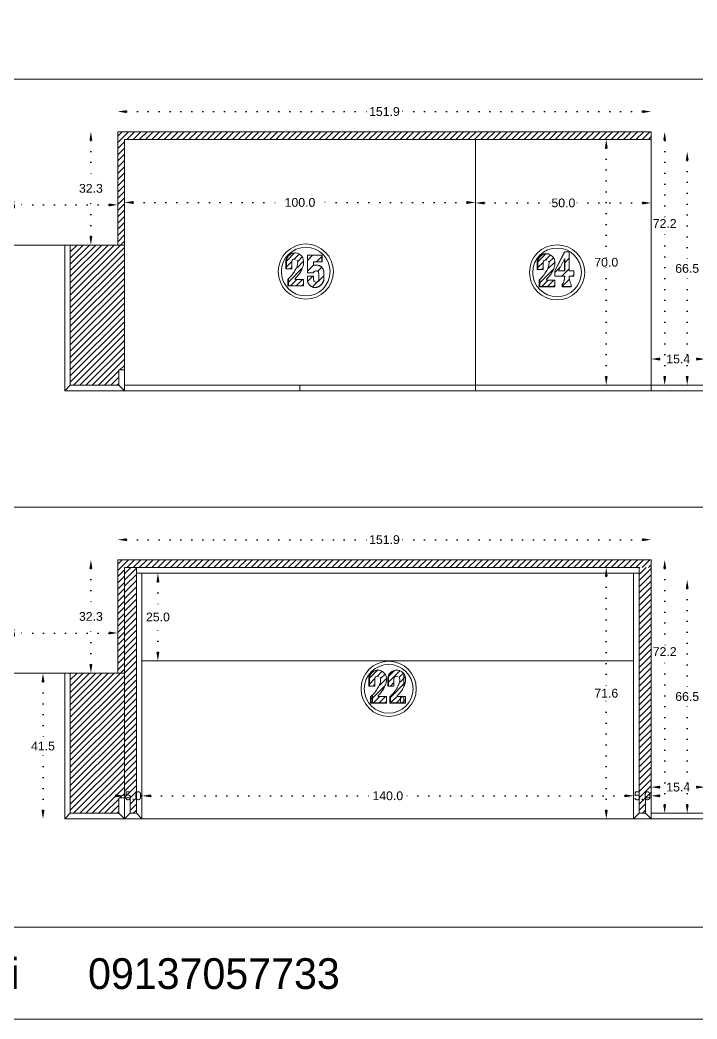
# Model space of a CAD drawing. Header units: inches. Extents: x 104 to 9740, y 936 to 6735.
# Drawn here: x 5620.3 to 5813.1, y 1993.8 to 2278.3 of the extents above; entities that cross this region are included whole.
import ezdxf

# ---------------------------------------------------------------- set-up
doc = ezdxf.new("R2010")
doc.units = ezdxf.units.IN
doc.header["$MEASUREMENT"] = 0
doc.linetypes.add('ACAD_ISO07W100', pattern=[3, 0, -3])
doc.styles.get("Standard").update_dxf_attribs({"font": 'arial.ttf'})
doc.dimstyles.new('Copy of Standard', dxfattribs={"dimtxt": 2.5, "dimasz": 2.5, "dimexe": 0.18, "dimexo": 0.0625, "dimgap": 0.09, "dimtad": 0, "dimtih": 1, "dimtoh": 1, "dimdec": 1, "dimzin": 0, "dimdsep": 46, "dimtxsty": 'Standard', "dimcen": 0.09, "dimse1": 1, "dimse2": 1, "dimadec": 0, "dimazin": 0, "dimtfac": 1, "dimtdec": 1, "dimtix": 1, "dimtofl": 0, "dimtmove": 0, "dimatfit": 3, "dimfxl": 1, "dimtolj": 1, "dimtzin": 0, "dimarcsym": 0})
pattern_1 = [(225, (7712.1497, 4005.1909), (0.8838835, -0.8838835), [])]
pattern_2 = [(225, (7712.1497, 4127.1094), (0.8838835, -0.8838835), [])]
pattern_3 = [(45, (5084.4541, 2661.3431), (-0.8148213, 0.8148213), [])]
pattern_4 = [(45, (886.7165, 0), (-0.88388348, 0.88388348), [])]

# ---------------------------------------------------------------- blocks, each defined once
blk = doc.blocks.new('*D515')
at = {"color": 0, "linetype": 'ACAD_ISO07W100', "lineweight": -2, "transparency": 16777216}
for p, q in [((5810.34, 2116.37), (5810.34, 2086.98)), ((5810.34, 2054.87), (5810.34, 2084.25))]:
    blk.add_line(p, q, dxfattribs=at)
at = {"color": 0, "transparency": 16777216}
for points in [[(5809.93, 2116.37), (5810.76, 2116.37), (5810.34, 2118.87)], [(5809.93, 2054.87), (5810.76, 2054.87), (5810.34, 2052.37)]]:
    blk.add_solid(points, dxfattribs=at)
at = {"layer": 'Defpoints', "color": 0, "transparency": 16777216}
for p in [(5815.48, 2118.87), (5810.34, 2052.37), (5815.48, 2052.37)]:
    blk.add_point(p, dxfattribs=at)
at = {"color": 0, "lineweight": 20, "transparency": 16777216, "insert": (5810.34, 2085.62), "char_height": 2.5, "attachment_point": 5}
blk.add_mtext('\\A1;66.5', dxfattribs=at)
blk = doc.blocks.new('*D516')
at = {"color": 0, "linetype": 'ACAD_ISO07W100', "lineweight": -2, "transparency": 16777216}
for p, q in [((5802.58, 2059.82), (5804.57, 2059.82)), ((5812.98, 2059.82), (5811, 2059.82))]:
    blk.add_line(p, q, dxfattribs=at)
at = {"color": 0, "transparency": 16777216}
for points in [[(5802.58, 2060.24), (5802.58, 2059.41), (5800.08, 2059.82)], [(5812.98, 2060.24), (5812.98, 2059.41), (5815.48, 2059.82)]]:
    blk.add_solid(points, dxfattribs=at)
at = {"layer": 'Defpoints', "color": 0, "transparency": 16777216}
for p in [(5800.08, 2059.82), (5800.08, 2052.37), (5815.48, 2052.37)]:
    blk.add_point(p, dxfattribs=at)
at = {"color": 0, "lineweight": 20, "transparency": 16777216, "insert": (5807.78, 2059.82), "char_height": 2.5, "attachment_point": 5}
blk.add_mtext('\\A1;15.4', dxfattribs=at)
blk = doc.blocks.new('*D517')
at = {"color": 0, "linetype": 'ACAD_ISO07W100', "lineweight": -2, "transparency": 16777216}
for p, q in [((5803.93, 2122.07), (5803.93, 2099.78)), ((5803.93, 2054.87), (5803.93, 2097.09))]:
    blk.add_line(p, q, dxfattribs=at)
at = {"color": 0, "transparency": 16777216}
for points in [[(5803.51, 2122.07), (5804.34, 2122.07), (5803.93, 2124.57)], [(5803.51, 2054.87), (5804.34, 2054.87), (5803.93, 2052.37)]]:
    blk.add_solid(points, dxfattribs=at)
at = {"layer": 'Defpoints', "color": 0, "transparency": 16777216}
for p in [(5800.08, 2124.57), (5803.93, 2124.57), (5800.08, 2052.37)]:
    blk.add_point(p, dxfattribs=at)
at = {"color": 0, "lineweight": 20, "transparency": 16777216, "insert": (5803.93, 2098.43), "char_height": 2.5, "attachment_point": 5}
blk.add_mtext('\\A1;72.2', dxfattribs=at)
blk = doc.blocks.new('*D522')
at = {"color": 0, "linetype": 'ACAD_ISO07W100', "lineweight": -2, "transparency": 16777216}
for p, q in [((5650.68, 2130.29), (5719.94, 2130.29)), ((5797.58, 2130.29), (5728.32, 2130.29))]:
    blk.add_line(p, q, dxfattribs=at)
at = {"color": 0, "transparency": 16777216}
for points in [[(5650.68, 2130.71), (5650.68, 2129.88), (5648.18, 2130.29)], [(5797.58, 2130.71), (5797.58, 2129.88), (5800.08, 2130.29)]]:
    blk.add_solid(points, dxfattribs=at)
at = {"layer": 'Defpoints', "color": 0, "transparency": 16777216}
for p in [(5648.18, 2130.29), (5648.18, 2124.57), (5800.08, 2124.57)]:
    blk.add_point(p, dxfattribs=at)
at = {"color": 0, "lineweight": 20, "transparency": 16777216, "insert": (5724.13, 2130.29), "char_height": 2.5, "attachment_point": 5}
blk.add_mtext('\\A1;151.9', dxfattribs=at)
blk = doc.blocks.new('*D494')
at = {"color": 0, "linetype": 'ACAD_ISO07W100', "lineweight": -2, "transparency": 16777216}
for p, q in [((5586.08, 2103.72), (5612.39, 2103.72)), ((5645.68, 2103.72), (5619.07, 2103.72))]:
    blk.add_line(p, q, dxfattribs=at)
at = {"color": 0, "transparency": 16777216}
for points in [[(5586.08, 2104.14), (5586.08, 2103.31), (5583.58, 2103.72)], [(5645.68, 2104.14), (5645.68, 2103.31), (5648.18, 2103.72)]]:
    blk.add_solid(points, dxfattribs=at)
at = {"layer": 'Defpoints', "color": 0, "transparency": 16777216}
for p in [(5583.58, 2108.47), (5583.58, 2103.72), (5648.18, 2092.27)]:
    blk.add_point(p, dxfattribs=at)
at = {"color": 0, "lineweight": 20, "transparency": 16777216, "insert": (5615.73, 2103.72), "char_height": 2.5, "attachment_point": 5}
blk.add_mtext('\\A1;64.6', dxfattribs=at)
blk = doc.blocks.new('*D523')
at = {"color": 0, "linetype": 'ACAD_ISO07W100', "lineweight": -2, "transparency": 16777216}
for p, q in [((5640.54, 2122.07), (5640.54, 2109.79)), ((5640.54, 2094.77), (5640.54, 2107.05))]:
    blk.add_line(p, q, dxfattribs=at)
at = {"color": 0, "transparency": 16777216}
for points in [[(5640.12, 2122.07), (5640.95, 2122.07), (5640.54, 2124.57)], [(5640.12, 2094.77), (5640.95, 2094.77), (5640.54, 2092.27)]]:
    blk.add_solid(points, dxfattribs=at)
at = {"layer": 'Defpoints', "color": 0, "transparency": 16777216}
for p in [(5648.18, 2124.57), (5640.54, 2092.27), (5648.18, 2092.27)]:
    blk.add_point(p, dxfattribs=at)
at = {"color": 0, "lineweight": 20, "transparency": 16777216, "insert": (5640.54, 2108.42), "char_height": 2.5, "attachment_point": 5}
blk.add_mtext('\\A1;32.3', dxfattribs=at)
blk = doc.blocks.new('*D495')
at = {"color": 0, "linetype": 'ACAD_ISO07W100', "lineweight": -2, "transparency": 16777216}
for p, q in [((5787.29, 2119.87), (5787.29, 2087.93)), ((5787.29, 2053.27), (5787.29, 2085.2))]:
    blk.add_line(p, q, dxfattribs=at)
at = {"color": 0, "transparency": 16777216}
for points in [[(5786.88, 2119.87), (5787.71, 2119.87), (5787.29, 2122.37)], [(5786.88, 2053.27), (5787.71, 2053.27), (5787.29, 2050.77)]]:
    blk.add_solid(points, dxfattribs=at)
at = {"layer": 'Defpoints', "color": 0, "transparency": 16777216}
for p in [(5800.08, 2122.37), (5787.29, 2050.77), (5800.08, 2050.77)]:
    blk.add_point(p, dxfattribs=at)
at = {"color": 0, "lineweight": 20, "transparency": 16777216, "insert": (5787.29, 2086.57), "char_height": 2.5, "attachment_point": 5}
blk.add_mtext('\\A1;71.6', dxfattribs=at)
blk = doc.blocks.new('*D535')
at = {"color": 0, "linetype": 'ACAD_ISO07W100', "lineweight": -2, "transparency": 16777216}
for p, q in [((5657.58, 2057.35), (5720.89, 2057.35)), ((5792.58, 2057.35), (5729.27, 2057.35))]:
    blk.add_line(p, q, dxfattribs=at)
at = {"color": 0, "transparency": 16777216}
for points in [[(5657.58, 2057.77), (5657.58, 2056.94), (5655.08, 2057.35)], [(5792.58, 2057.77), (5792.58, 2056.94), (5795.08, 2057.35)]]:
    blk.add_solid(points, dxfattribs=at)
at = {"layer": 'Defpoints', "color": 0, "transparency": 16777216}
for p in [(5795.08, 2057.35), (5655.08, 2050.77), (5795.08, 2050.77)]:
    blk.add_point(p, dxfattribs=at)
at = {"color": 0, "lineweight": 20, "transparency": 16777216, "insert": (5725.08, 2057.35), "char_height": 2.5, "attachment_point": 5}
blk.add_mtext('\\A1;140.0', dxfattribs=at)
blk = doc.blocks.new('*D536')
at = {"color": 0, "linetype": 'ACAD_ISO07W100', "lineweight": -2, "transparency": 16777216}
for p, q in [((5647.58, 2057.35), (5645.08, 2057.35)), ((5657.58, 2057.35), (5660.08, 2057.35))]:
    blk.add_line(p, q, dxfattribs=at)
at = {"color": 0, "transparency": 16777216}
for points in [[(5647.58, 2057.77), (5647.58, 2056.94), (5650.08, 2057.35)], [(5657.58, 2057.77), (5657.58, 2056.94), (5655.08, 2057.35)]]:
    blk.add_solid(points, dxfattribs=at)
at = {"layer": 'Defpoints', "color": 0, "transparency": 16777216}
for p in [(5650.08, 2057.35), (5650.08, 2050.77), (5655.08, 2050.77)]:
    blk.add_point(p, dxfattribs=at)
at = {"color": 0, "lineweight": 20, "transparency": 16777216, "insert": (5652.58, 2057.35), "char_height": 2.5, "attachment_point": 5}
blk.add_mtext('\\A1;5.0', dxfattribs=at)
blk = doc.blocks.new('*D537')
at = {"color": 0, "linetype": 'ACAD_ISO07W100', "lineweight": -2, "transparency": 16777216}
for p, q in [((5792.58, 2057.35), (5790.08, 2057.35)), ((5802.58, 2057.35), (5805.08, 2057.35))]:
    blk.add_line(p, q, dxfattribs=at)
at = {"color": 0, "transparency": 16777216}
for points in [[(5792.58, 2057.77), (5792.58, 2056.94), (5795.08, 2057.35)], [(5802.58, 2057.77), (5802.58, 2056.94), (5800.08, 2057.35)]]:
    blk.add_solid(points, dxfattribs=at)
at = {"layer": 'Defpoints', "color": 0, "transparency": 16777216}
for p in [(5800.08, 2057.35), (5795.08, 2050.77), (5800.08, 2050.77)]:
    blk.add_point(p, dxfattribs=at)
at = {"color": 0, "lineweight": 20, "transparency": 16777216, "insert": (5797.58, 2057.35), "char_height": 2.5, "attachment_point": 5}
blk.add_mtext('\\A1;5.0', dxfattribs=at)
blk = doc.blocks.new('*D545')
at = {"color": 0, "linetype": 'ACAD_ISO07W100', "lineweight": -2, "transparency": 16777216}
for p, q in [((5810.34, 2238.29), (5810.34, 2208.9)), ((5810.34, 2176.79), (5810.34, 2206.17))]:
    blk.add_line(p, q, dxfattribs=at)
at = {"color": 0, "transparency": 16777216}
for points in [[(5809.93, 2238.29), (5810.76, 2238.29), (5810.34, 2240.79)], [(5809.93, 2176.79), (5810.76, 2176.79), (5810.34, 2174.29)]]:
    blk.add_solid(points, dxfattribs=at)
at = {"layer": 'Defpoints', "color": 0, "transparency": 16777216}
for p in [(5815.48, 2240.79), (5810.34, 2174.29), (5815.48, 2174.29)]:
    blk.add_point(p, dxfattribs=at)
at = {"color": 0, "lineweight": 20, "transparency": 16777216, "insert": (5810.34, 2207.54), "char_height": 2.5, "attachment_point": 5}
blk.add_mtext('\\A1;66.5', dxfattribs=at)
blk = doc.blocks.new('*D546')
at = {"color": 0, "linetype": 'ACAD_ISO07W100', "lineweight": -2, "transparency": 16777216}
for p, q in [((5802.58, 2181.74), (5804.57, 2181.74)), ((5812.98, 2181.74), (5811, 2181.74))]:
    blk.add_line(p, q, dxfattribs=at)
at = {"color": 0, "transparency": 16777216}
for points in [[(5802.58, 2182.16), (5802.58, 2181.32), (5800.08, 2181.74)], [(5812.98, 2182.16), (5812.98, 2181.32), (5815.48, 2181.74)]]:
    blk.add_solid(points, dxfattribs=at)
at = {"layer": 'Defpoints', "color": 0, "transparency": 16777216}
for p in [(5800.08, 2181.74), (5800.08, 2174.29), (5815.48, 2174.29)]:
    blk.add_point(p, dxfattribs=at)
at = {"color": 0, "lineweight": 20, "transparency": 16777216, "insert": (5807.78, 2181.74), "char_height": 2.5, "attachment_point": 5}
blk.add_mtext('\\A1;15.4', dxfattribs=at)
blk = doc.blocks.new('*D547')
at = {"color": 0, "linetype": 'ACAD_ISO07W100', "lineweight": -2, "transparency": 16777216}
for p, q in [((5803.93, 2243.99), (5803.93, 2221.7)), ((5803.93, 2176.79), (5803.93, 2219.01))]:
    blk.add_line(p, q, dxfattribs=at)
at = {"color": 0, "transparency": 16777216}
for points in [[(5803.51, 2243.99), (5804.34, 2243.99), (5803.93, 2246.49)], [(5803.51, 2176.79), (5804.34, 2176.79), (5803.93, 2174.29)]]:
    blk.add_solid(points, dxfattribs=at)
at = {"layer": 'Defpoints', "color": 0, "transparency": 16777216}
for p in [(5800.08, 2246.49), (5803.93, 2246.49), (5800.08, 2174.29)]:
    blk.add_point(p, dxfattribs=at)
at = {"color": 0, "lineweight": 20, "transparency": 16777216, "insert": (5803.93, 2220.35), "char_height": 2.5, "attachment_point": 5}
blk.add_mtext('\\A1;72.2', dxfattribs=at)
blk = doc.blocks.new('*D552')
at = {"color": 0, "linetype": 'ACAD_ISO07W100', "lineweight": -2, "transparency": 16777216}
for p, q in [((5650.68, 2252.21), (5719.94, 2252.21)), ((5797.58, 2252.21), (5728.32, 2252.21))]:
    blk.add_line(p, q, dxfattribs=at)
at = {"color": 0, "transparency": 16777216}
for points in [[(5650.68, 2252.63), (5650.68, 2251.8), (5648.18, 2252.21)], [(5797.58, 2252.63), (5797.58, 2251.8), (5800.08, 2252.21)]]:
    blk.add_solid(points, dxfattribs=at)
at = {"layer": 'Defpoints', "color": 0, "transparency": 16777216}
for p in [(5648.18, 2252.21), (5648.18, 2246.49), (5800.08, 2246.49)]:
    blk.add_point(p, dxfattribs=at)
at = {"color": 0, "lineweight": 20, "transparency": 16777216, "insert": (5724.13, 2252.21), "char_height": 2.5, "attachment_point": 5}
blk.add_mtext('\\A1;151.9', dxfattribs=at)
blk = doc.blocks.new('*D506')
at = {"color": 0, "linetype": 'ACAD_ISO07W100', "lineweight": -2, "transparency": 16777216}
for p, q in [((5586.08, 2225.64), (5612.39, 2225.64)), ((5645.68, 2225.64), (5619.07, 2225.64))]:
    blk.add_line(p, q, dxfattribs=at)
at = {"color": 0, "transparency": 16777216}
for points in [[(5586.08, 2226.06), (5586.08, 2225.22), (5583.58, 2225.64)], [(5645.68, 2226.06), (5645.68, 2225.22), (5648.18, 2225.64)]]:
    blk.add_solid(points, dxfattribs=at)
at = {"layer": 'Defpoints', "color": 0, "transparency": 16777216}
for p in [(5583.58, 2230.39), (5583.58, 2225.64), (5648.18, 2214.19)]:
    blk.add_point(p, dxfattribs=at)
at = {"color": 0, "lineweight": 20, "transparency": 16777216, "insert": (5615.73, 2225.64), "char_height": 2.5, "attachment_point": 5}
blk.add_mtext('\\A1;64.6', dxfattribs=at)
blk = doc.blocks.new('*D553')
at = {"color": 0, "linetype": 'ACAD_ISO07W100', "lineweight": -2, "transparency": 16777216}
for p, q in [((5640.54, 2243.99), (5640.54, 2231.7)), ((5640.54, 2216.69), (5640.54, 2228.97))]:
    blk.add_line(p, q, dxfattribs=at)
at = {"color": 0, "transparency": 16777216}
for points in [[(5640.12, 2243.99), (5640.95, 2243.99), (5640.54, 2246.49)], [(5640.12, 2216.69), (5640.95, 2216.69), (5640.54, 2214.19)]]:
    blk.add_solid(points, dxfattribs=at)
at = {"layer": 'Defpoints', "color": 0, "transparency": 16777216}
for p in [(5648.18, 2246.49), (5640.54, 2214.19), (5648.18, 2214.19)]:
    blk.add_point(p, dxfattribs=at)
at = {"color": 0, "lineweight": 20, "transparency": 16777216, "insert": (5640.54, 2230.34), "char_height": 2.5, "attachment_point": 5}
blk.add_mtext('\\A1;32.3', dxfattribs=at)
blk = doc.blocks.new('*D540')
at = {"color": 0, "linetype": 'ACAD_ISO07W100', "lineweight": -2, "transparency": 16777216}
for p, q in [((5787.29, 2241.79), (5787.29, 2210.65)), ((5787.29, 2176.79), (5787.29, 2207.92))]:
    blk.add_line(p, q, dxfattribs=at)
at = {"color": 0, "transparency": 16777216}
for points in [[(5786.88, 2241.79), (5787.71, 2241.79), (5787.29, 2244.29)], [(5786.88, 2176.79), (5787.71, 2176.79), (5787.29, 2174.29)]]:
    blk.add_solid(points, dxfattribs=at)
at = {"layer": 'Defpoints', "color": 0, "transparency": 16777216}
for p in [(5800.08, 2244.29), (5787.29, 2174.29), (5800.08, 2174.29)]:
    blk.add_point(p, dxfattribs=at)
at = {"color": 0, "lineweight": 20, "transparency": 16777216, "insert": (5787.29, 2209.29), "char_height": 2.5, "attachment_point": 5}
blk.add_mtext('\\A1;70.0', dxfattribs=at)
blk = doc.blocks.new('*D503')
at = {"color": 0, "linetype": 'ACAD_ISO07W100', "lineweight": -2, "transparency": 16777216}
for p, q in [((5652.58, 2226.33), (5695.89, 2226.33)), ((5747.58, 2226.33), (5704.27, 2226.33))]:
    blk.add_line(p, q, dxfattribs=at)
at = {"color": 0, "transparency": 16777216}
for points in [[(5652.58, 2226.74), (5652.58, 2225.91), (5650.08, 2226.33)], [(5747.58, 2226.74), (5747.58, 2225.91), (5750.08, 2226.33)]]:
    blk.add_solid(points, dxfattribs=at)
at = {"layer": 'Defpoints', "color": 0, "transparency": 16777216}
for p in [(5650.08, 2244.29), (5750.08, 2244.29), (5650.08, 2226.33)]:
    blk.add_point(p, dxfattribs=at)
at = {"color": 0, "lineweight": 20, "transparency": 16777216, "insert": (5700.08, 2226.33), "char_height": 2.5, "attachment_point": 5}
blk.add_mtext('\\A1;100.0', dxfattribs=at)
blk = doc.blocks.new('*D602')
at = {"color": 0, "linetype": 'ACAD_ISO07W100', "lineweight": -2, "transparency": 16777216}
for p, q in [((5752.58, 2226.19), (5771.75, 2226.19)), ((5797.58, 2226.19), (5778.41, 2226.19))]:
    blk.add_line(p, q, dxfattribs=at)
at = {"color": 0, "transparency": 16777216}
for points in [[(5752.58, 2226.6), (5752.58, 2225.77), (5750.08, 2226.19)], [(5797.58, 2226.6), (5797.58, 2225.77), (5800.08, 2226.19)]]:
    blk.add_solid(points, dxfattribs=at)
at = {"layer": 'Defpoints', "color": 0, "transparency": 16777216}
for p in [(5800.08, 2246.49), (5750.08, 2244.29), (5800.08, 2226.19)]:
    blk.add_point(p, dxfattribs=at)
at = {"color": 0, "lineweight": 20, "transparency": 16777216, "insert": (5775.08, 2226.19), "char_height": 2.5, "attachment_point": 5}
blk.add_mtext('\\A1;50.0', dxfattribs=at)
blk = doc.blocks.new('*D603')
at = {"color": 0, "linetype": 'ACAD_ISO07W100', "lineweight": -2, "transparency": 16777216}
for p, q in [((5626.9, 2089.77), (5626.9, 2072.88)), ((5626.9, 2053.27), (5626.9, 2070.15))]:
    blk.add_line(p, q, dxfattribs=at)
at = {"color": 0, "transparency": 16777216}
for points in [[(5626.48, 2089.77), (5627.32, 2089.77), (5626.9, 2092.27)], [(5626.48, 2053.27), (5627.32, 2053.27), (5626.9, 2050.77)]]:
    blk.add_solid(points, dxfattribs=at)
at = {"layer": 'Defpoints', "color": 0, "transparency": 16777216}
for p in [(5626.9, 2092.27), (5633.08, 2092.27), (5633.08, 2050.77)]:
    blk.add_point(p, dxfattribs=at)
at = {"color": 0, "lineweight": 20, "transparency": 16777216, "insert": (5626.9, 2071.52), "char_height": 2.5, "attachment_point": 5}
blk.add_mtext('\\A1;41.5', dxfattribs=at)
blk = doc.blocks.new('*D606')
at = {"color": 0, "linetype": 'ACAD_ISO07W100', "lineweight": -2, "transparency": 16777216}
for p, q in [((5659.62, 2118.27), (5659.62, 2109.63)), ((5659.62, 2098.27), (5659.62, 2106.9))]:
    blk.add_line(p, q, dxfattribs=at)
at = {"color": 0, "transparency": 16777216}
for points in [[(5659.2, 2118.27), (5660.04, 2118.27), (5659.62, 2120.77)], [(5659.2, 2098.27), (5660.04, 2098.27), (5659.62, 2095.77)]]:
    blk.add_solid(points, dxfattribs=at)
at = {"layer": 'Defpoints', "color": 0, "transparency": 16777216}
for p in [(5655.08, 2120.77), (5659.62, 2120.77), (5655.08, 2095.77)]:
    blk.add_point(p, dxfattribs=at)
at = {"color": 0, "lineweight": 20, "transparency": 16777216, "insert": (5659.62, 2108.27), "char_height": 2.5, "attachment_point": 5}
blk.add_mtext('\\A1;25.0', dxfattribs=at)

msp = doc.modelspace()

# ---------------------------------------------------------------- hatches: boundary and pattern name
at = {"lineweight": 20}
h = msp.add_hatch(dxfattribs=at)
h.set_pattern_fill('ANSI31', color=256, scale=10, angle=180)
h.set_pattern_definition(pattern_2)
h.paths.add_polyline_path([(5800.08, 2244.29), (5800.08, 2246.49), (5648.18, 2246.49), (5648.18, 2214.19), (5650.08, 2214.19), (5650.08, 2244.29)])
h = msp.add_hatch(dxfattribs=at)
h.set_pattern_fill('ANSI31', color=256, scale=10, angle=180)
h.set_pattern_definition(pattern_2)
h.paths.add_polyline_path([(5650.08, 2214.19), (5634.68, 2214.19), (5634.68, 2174.29), (5648.48, 2174.29), (5648.48, 2178.69), (5650.08, 2178.69)])
h = msp.add_hatch(dxfattribs=at)
h.set_pattern_fill('ANSI31', color=256, scale=9.218651)
h.set_pattern_definition([(45, (5060.8416, 2780.1672), (-0.8148213, 0.8148213), [])])
h.paths.add_polyline_path([(5701.07, 2204.42), (5698.71, 2204.42), (5698.71, 2204.7), (5698.95, 2204.93), (5699.18, 2205.17), (5699.4, 2205.42), (5699.61, 2205.68), (5699.81, 2205.94), (5700, 2206.22), (5700.18, 2206.5), (5700.34, 2206.79), (5700.5, 2207.08), (5700.64, 2207.38), (5700.77, 2207.69), (5700.81, 2207.81), (5700.88, 2208), (5700.94, 2208.2), (5701, 2208.39), (5701.04, 2208.6), (5701.07, 2208.8), (5701.09, 2209), (5701.1, 2209.21), (5701.1, 2209.41), (5701.09, 2209.62), (5701.07, 2209.82), (5700.87, 2210.52), (5700.48, 2211.13), (5699.94, 2211.61), (5699.35, 2211.88), (5698.73, 2211.97), (5698.02, 2211.86), (5697.37, 2211.57), (5696.83, 2211.09), (5696.45, 2210.49), (5696.25, 2209.8), (5696.26, 2209.08), (5696.26, 2207.44), (5697.73, 2207.44), (5697.73, 2209.6), (5697.87, 2209.86), (5698.06, 2210.05), (5698.3, 2210.17), (5698.56, 2210.21), (5698.73, 2210.18), (5698.83, 2210.17), (5698.83, 2210.17), (5698.99, 2210.14), (5699.23, 2210.02), (5699.41, 2209.84), (5699.54, 2209.61), (5699.59, 2209.35), (5699.59, 2209.18), (5699.58, 2209.01), (5699.56, 2208.85), (5699.54, 2208.68), (5699.51, 2208.52), (5699.47, 2208.35), (5699.42, 2208.19), (5699.36, 2208.04), (5699.3, 2207.88), (5699.23, 2207.73), (5699.15, 2207.55), (5698.99, 2207.24), (5698.82, 2206.92), (5698.63, 2206.62), (5698.44, 2206.32), (5698.23, 2206.02), (5698.01, 2205.74), (5697.79, 2205.46), (5697.55, 2205.2), (5697.3, 2204.94), (5697.04, 2204.69), (5696.78, 2204.45), (5696.78, 2202.63), (5701.07, 2202.63)])
h = msp.add_hatch(dxfattribs=at)
h.set_pattern_fill('ANSI31', color=256, scale=17)
h.set_pattern_definition([(45, (4696.1455, 3094.0322), (-1.502602, 1.502602), [])])
h.paths.add_polyline_path([(5706.39, 2207.72), (5706.21, 2207.91), (5706.02, 2208.07), (5705.81, 2208.21), (5705.58, 2208.33), (5705.38, 2208.39), (5705.15, 2208.44), (5704.88, 2208.46), (5703.88, 2208.46), (5703.88, 2209.43), (5706.3, 2209.43), (5706.3, 2211.29), (5702.17, 2211.29), (5702.17, 2206.31), (5703.88, 2206.31), (5703.95, 2206.46), (5704.04, 2206.59), (5704.16, 2206.7), (5704.31, 2206.78), (5704.46, 2206.83), (5704.64, 2206.85), (5704.82, 2206.83), (5704.98, 2206.78), (5705.12, 2206.7), (5705.24, 2206.58), (5705.34, 2206.45), (5705.4, 2206.3), (5705.4, 2204.4), (5705.38, 2204.2), (5705.3, 2204.02), (5705.18, 2203.87), (5705.03, 2203.75), (5704.85, 2203.68), (5704.66, 2203.65), (5704.46, 2203.68), (5704.28, 2203.75), (5704.11, 2203.88), (5703.98, 2204.05), (5703.91, 2204.23), (5703.88, 2204.42), (5703.88, 2205.35), (5702.17, 2205.35), (5702.17, 2204.4), (5702.19, 2204.09), (5702.26, 2203.79), (5702.35, 2203.53), (5702.48, 2203.26), (5702.66, 2203), (5702.86, 2202.78), (5703.09, 2202.58), (5703.35, 2202.42), (5703.63, 2202.29), (5703.92, 2202.2), (5704.22, 2202.14), (5704.53, 2202.13), (5704.81, 2202.19), (5705.09, 2202.28), (5705.36, 2202.39), (5705.61, 2202.53), (5705.85, 2202.7), (5706.06, 2202.89), (5706.26, 2203.11), (5706.43, 2203.34), (5706.58, 2203.6), (5706.69, 2203.86), (5706.78, 2204.14), (5706.84, 2204.42), (5706.84, 2206.31), (5706.84, 2206.56), (5706.81, 2206.81), (5706.75, 2207.06), (5706.65, 2207.29), (5706.53, 2207.52)])
h = msp.add_hatch(dxfattribs=at)
h.set_pattern_fill('ANSI31', color=256, scale=9.218651)
h.set_pattern_definition([(45, (5132.4017, 2779.9294), (-0.8148213, 0.8148213), [])])
h.paths.add_polyline_path([(5772.63, 2204.19), (5770.27, 2204.19), (5770.27, 2204.46), (5770.51, 2204.69), (5770.74, 2204.93), (5770.96, 2205.18), (5771.17, 2205.44), (5771.37, 2205.7), (5771.56, 2205.98), (5771.74, 2206.26), (5771.9, 2206.55), (5772.06, 2206.84), (5772.2, 2207.14), (5772.33, 2207.45), (5772.37, 2207.57), (5772.44, 2207.76), (5772.5, 2207.96), (5772.56, 2208.16), (5772.6, 2208.36), (5772.63, 2208.56), (5772.65, 2208.77), (5772.66, 2208.97), (5772.66, 2209.18), (5772.65, 2209.38), (5772.63, 2209.59), (5772.43, 2210.28), (5772.04, 2210.89), (5771.5, 2211.37), (5770.91, 2211.64), (5770.29, 2211.73), (5769.58, 2211.63), (5768.93, 2211.33), (5768.39, 2210.86), (5768.01, 2210.25), (5767.81, 2209.56), (5767.82, 2208.85), (5767.82, 2207.2), (5769.29, 2207.2), (5769.29, 2209.36), (5769.43, 2209.63), (5769.62, 2209.81), (5769.86, 2209.93), (5770.12, 2209.97), (5770.29, 2209.94), (5770.39, 2209.93), (5770.39, 2209.93), (5770.55, 2209.9), (5770.79, 2209.79), (5770.97, 2209.6), (5771.1, 2209.37), (5771.15, 2209.11), (5771.15, 2208.94), (5771.14, 2208.77), (5771.12, 2208.61), (5771.1, 2208.44), (5771.07, 2208.28), (5771.03, 2208.12), (5770.98, 2207.96), (5770.92, 2207.8), (5770.86, 2207.64), (5770.79, 2207.49), (5770.71, 2207.32), (5770.55, 2207), (5770.38, 2206.68), (5770.19, 2206.38), (5770, 2206.08), (5769.79, 2205.79), (5769.57, 2205.5), (5769.35, 2205.23), (5769.11, 2204.96), (5768.86, 2204.7), (5768.6, 2204.45), (5768.34, 2204.21), (5768.34, 2202.39), (5772.63, 2202.39)])
h = msp.add_hatch(dxfattribs=at)
h.set_pattern_fill('ANSI31', color=256, scale=17)
h.set_pattern_definition([(45, (4755.3405, 3094.3514), (-1.502602, 1.502602), [])])
h.paths.add_polyline_path([(5776.73, 2212.26), (5775.45, 2212.26), (5772.69, 2206.89), (5772.69, 2205.39), (5775.45, 2205.39), (5775.45, 2205.16), (5775.44, 2204.97), (5775.43, 2204.78), (5775.41, 2204.58), (5775.37, 2204.39), (5775.33, 2204.21), (5775.28, 2204.02), (5775.22, 2203.84), (5775.15, 2203.66), (5775.08, 2203.48), (5774.99, 2203.31), (5774.9, 2203.14), (5774.79, 2202.97), (5774.79, 2202.39), (5777.32, 2202.39), (5777.32, 2202.93), (5777.23, 2203.12), (5777.14, 2203.31), (5777.06, 2203.51), (5777, 2203.71), (5776.93, 2203.91), (5776.88, 2204.11), (5776.84, 2204.32), (5776.8, 2204.53), (5776.77, 2204.74), (5776.75, 2204.95), (5776.74, 2205.16), (5776.73, 2205.39), (5778.05, 2205.39), (5778.05, 2206.89), (5776.73, 2206.89)])
h.paths.add_polyline_path([(5775.41, 2210.26), (5775.45, 2210.23), (5775.45, 2206.89), (5775.41, 2206.89), (5773.65, 2206.89)], flags=16)
h = msp.add_hatch(dxfattribs=at)
h.set_pattern_fill('ANSI31', color=256, scale=10, angle=180)
h.set_pattern_definition(pattern_1)
h.paths.add_polyline_path([(5648.18, 2092.27), (5650.08, 2092.27), (5650.08, 2122.37), (5800.08, 2122.37), (5800.08, 2124.57), (5648.18, 2124.57)])
h = msp.add_hatch(dxfattribs=at)
h.set_pattern_fill('ANSI31', color=256, scale=10)
h.set_pattern_definition(pattern_4)
h.paths.add_polyline_path([(5653.48, 2122.37), (5650.08, 2122.37), (5650.08, 2092.27), (5650.08, 2056.77), (5651.68, 2056.77), (5651.68, 2052.37), (5653.48, 2052.37)])
h = msp.add_hatch(dxfattribs=at)
h.set_pattern_fill('ANSI31', color=256, scale=10)
h.set_pattern_definition(pattern_4)
h.paths.add_polyline_path([(5801.13, 2095.3), (5810.79, 2095.3), (5810.79, 2101.48), (5801.13, 2101.48)], flags=9)
h.paths.add_polyline_path([(5798.48, 2056.77), (5800.08, 2056.77), (5800.08, 2122.37), (5796.68, 2122.37), (5796.68, 2052.37), (5798.48, 2052.37)])
h = msp.add_hatch(dxfattribs=at)
h.set_pattern_fill('ANSI31', color=256, scale=10, angle=180)
h.set_pattern_definition(pattern_1)
h.paths.add_polyline_path([(5634.68, 2052.37), (5648.48, 2052.37), (5648.48, 2056.77), (5650.08, 2056.77), (5650.08, 2092.27), (5634.68, 2092.27)])
h = msp.add_hatch(dxfattribs=at)
h.set_pattern_fill('ANSI31', color=256, scale=9.218651)
h.set_pattern_definition(pattern_3)
h.paths.add_polyline_path([(5724.68, 2085.6), (5722.32, 2085.6), (5722.32, 2085.88), (5722.56, 2086.11), (5722.79, 2086.35), (5723.01, 2086.59), (5723.22, 2086.85), (5723.42, 2087.12), (5723.61, 2087.39), (5723.79, 2087.67), (5723.96, 2087.96), (5724.11, 2088.26), (5724.25, 2088.56), (5724.38, 2088.86), (5724.42, 2088.98), (5724.49, 2089.18), (5724.56, 2089.37), (5724.61, 2089.57), (5724.65, 2089.77), (5724.68, 2089.97), (5724.7, 2090.18), (5724.71, 2090.38), (5724.71, 2090.59), (5724.7, 2090.8), (5724.68, 2091), (5724.48, 2091.69), (5724.09, 2092.31), (5723.55, 2092.78), (5722.96, 2093.05), (5722.34, 2093.14), (5721.63, 2093.04), (5720.98, 2092.74), (5720.44, 2092.27), (5720.06, 2091.66), (5719.86, 2090.98), (5719.87, 2090.26), (5719.87, 2088.61), (5721.34, 2088.61), (5721.34, 2090.78), (5721.48, 2091.04), (5721.67, 2091.23), (5721.91, 2091.34), (5722.18, 2091.39), (5722.34, 2091.36), (5722.44, 2091.34), (5722.44, 2091.34), (5722.6, 2091.32), (5722.84, 2091.2), (5723.03, 2091.02), (5723.15, 2090.78), (5723.2, 2090.52), (5723.2, 2090.35), (5723.19, 2090.19), (5723.17, 2090.02), (5723.15, 2089.86), (5723.12, 2089.69), (5723.08, 2089.53), (5723.03, 2089.37), (5722.98, 2089.21), (5722.91, 2089.06), (5722.84, 2088.9), (5722.76, 2088.73), (5722.6, 2088.41), (5722.43, 2088.1), (5722.25, 2087.79), (5722.05, 2087.49), (5721.84, 2087.2), (5721.63, 2086.92), (5721.4, 2086.64), (5721.16, 2086.37), (5720.91, 2086.12), (5720.65, 2085.87), (5720.39, 2085.63), (5720.39, 2083.81), (5724.68, 2083.81)])
h = msp.add_hatch(dxfattribs=at)
h.set_pattern_fill('ANSI31', color=256, scale=9.218651)
h.set_pattern_definition(pattern_3)
h.paths.add_polyline_path([(5730.12, 2085.6), (5727.76, 2085.6), (5727.76, 2085.88), (5728, 2086.11), (5728.24, 2086.35), (5728.46, 2086.59), (5728.67, 2086.85), (5728.87, 2087.12), (5729.06, 2087.39), (5729.23, 2087.67), (5729.4, 2087.96), (5729.55, 2088.26), (5729.69, 2088.56), (5729.82, 2088.86), (5729.86, 2088.98), (5729.94, 2089.18), (5730, 2089.37), (5730.05, 2089.57), (5730.09, 2089.77), (5730.13, 2089.97), (5730.15, 2090.18), (5730.16, 2090.38), (5730.16, 2090.59), (5730.14, 2090.8), (5730.12, 2091), (5729.92, 2091.69), (5729.54, 2092.31), (5728.99, 2092.78), (5728.4, 2093.05), (5727.78, 2093.14), (5727.07, 2093.04), (5726.42, 2092.74), (5725.88, 2092.27), (5725.5, 2091.66), (5725.3, 2090.98), (5725.31, 2090.26), (5725.31, 2088.61), (5726.79, 2088.61), (5726.79, 2090.78), (5726.93, 2091.04), (5727.12, 2091.23), (5727.35, 2091.34), (5727.62, 2091.39), (5727.78, 2091.36), (5727.88, 2091.34), (5727.89, 2091.34), (5728.04, 2091.32), (5728.28, 2091.2), (5728.47, 2091.02), (5728.59, 2090.78), (5728.64, 2090.52), (5728.64, 2090.35), (5728.63, 2090.19), (5728.62, 2090.02), (5728.59, 2089.86), (5728.56, 2089.69), (5728.52, 2089.53), (5728.47, 2089.37), (5728.42, 2089.21), (5728.35, 2089.06), (5728.28, 2088.9), (5728.21, 2088.73), (5728.05, 2088.41), (5727.87, 2088.1), (5727.69, 2087.79), (5727.49, 2087.49), (5727.29, 2087.2), (5727.07, 2086.92), (5726.84, 2086.64), (5726.6, 2086.37), (5726.35, 2086.12), (5726.1, 2085.87), (5725.83, 2085.63), (5725.83, 2083.81), (5730.12, 2083.81)])

# ---------------------------------------------------------------- linework, layer by layer
for p, q in [((5583.58, 2261.49), (6175.78, 2261.49)), ((5648.18, 2214.19), (5648.18, 2246.49)), ((5648.18, 2246.49), (5800.08, 2246.49)), ((5648.18, 2214.19), (5648.18, 2246.49)), ((5648.18, 2246.49), (5799.38, 2246.49)), ((5800.08, 2246.49), (5800.08, 2174.29)), ((5800.08, 2244.29), (5650.08, 2244.29)), ((5650.08, 2214.19), (5650.08, 2244.29)), ((5750.08, 2244.29), (5750.08, 2172.69)), ((5583.58, 2214.19), (5650.08, 2214.19)), ((5633.08, 2214.19), (5633.08, 2172.69)), ((5634.68, 2214.19), (5634.68, 2174.29)), ((5650.08, 2214.19), (5650.08, 2172.69)), ((5706.3, 2211.29), (5706.3, 2209.43)), ((5775.45, 2212.26), (5776.73, 2212.26)), ((5703.91, 2209.43), (5703.91, 2208.48)), ((5775.41, 2206.89), (5775.41, 2210.26)), ((5702.17, 2206.31), (5703.88, 2206.31)), ((5704.66, 2206.85), (5704.82, 2206.83)), ((5704.82, 2206.83), (5704.98, 2206.78)), ((5704.98, 2206.78), (5705.12, 2206.7)), ((5705.12, 2206.7), (5705.24, 2206.58)), ((5705.24, 2206.58), (5705.34, 2206.45)), ((5705.34, 2206.45), (5705.4, 2206.3)), ((5705.4, 2206.3), (5705.4, 2204.4)), ((5704.28, 2203.75), (5704.13, 2203.87)), ((5704.46, 2203.68), (5704.28, 2203.75)), ((5704.66, 2203.65), (5704.46, 2203.68)), ((5704.85, 2203.68), (5704.66, 2203.65)), ((5705.03, 2203.75), (5704.85, 2203.68)), ((5705.18, 2203.87), (5705.03, 2203.75)), ((5705.3, 2204.02), (5705.18, 2203.87)), ((5705.38, 2204.2), (5705.3, 2204.02)), ((5705.4, 2204.4), (5705.38, 2204.2)), ((5650.08, 2178.69), (5648.48, 2178.69)), ((5648.48, 2178.69), (5648.48, 2174.29)), ((5650.08, 2172.69), (5650.08, 2178.69)), ((5634.68, 2174.29), (5633.08, 2172.69)), ((5648.48, 2174.29), (5634.68, 2174.29)), ((5648.48, 2174.29), (5650.08, 2172.69)), ((5800.08, 2174.29), (5650.08, 2174.29)), ((5700.08, 2174.29), (5700.08, 2172.69)), ((5800.08, 2174.29), (5815.48, 2174.29)), ((5800.08, 2172.69), (5800.08, 2174.29)), ((5800.08, 2172.69), (5633.08, 2172.69)), ((5800.08, 2172.69), (5817.08, 2172.69)), ((5583.58, 2139.57), (6175.78, 2139.57)), ((5648.18, 2092.27), (5648.18, 2124.57)), ((5648.18, 2124.57), (5800.08, 2124.57)), ((5648.18, 2092.27), (5648.18, 2124.57)), ((5648.18, 2124.57), (5799.38, 2124.57)), ((5800.08, 2124.57), (5800.08, 2052.37)), ((5796.68, 2122.37), (5650.08, 2122.37)), ((5650.08, 2092.27), (5650.08, 2122.37)), ((5653.48, 2122.37), (5653.48, 2052.37)), ((5796.68, 2120.77), (5653.48, 2120.77)), ((5655.08, 2120.77), (5655.08, 2050.77)), ((5795.08, 2120.77), (5795.08, 2050.77)), ((5796.68, 2122.37), (5796.68, 2052.37)), ((5795.08, 2095.77), (5655.08, 2095.77)), ((5583.58, 2092.27), (5650.08, 2092.27)), ((5633.08, 2092.27), (5633.08, 2050.77)), ((5634.68, 2092.27), (5634.68, 2052.37)), ((5650.08, 2092.27), (5650.08, 2050.77)), ((5725.68, 2092.27), (5725.68, 2091.95)), ((5729.68, 2092.08), (5729.68, 2088.53)), ((5724.68, 2091), (5724.68, 2089.95)), ((5720.68, 2086.04), (5720.68, 2083.76)), ((5725.68, 2085.63), (5725.68, 2083.76)), ((5728.68, 2085.6), (5728.68, 2083.76)), ((5729.68, 2085.6), (5729.68, 2083.76)), ((5721.68, 2083.81), (5721.68, 2083.76)), ((5650.08, 2056.77), (5648.48, 2056.77)), ((5648.48, 2056.77), (5648.48, 2052.37)), ((5651.68, 2056.77), (5648.48, 2056.77)), ((5650.08, 2050.77), (5650.08, 2056.77)), ((5651.68, 2056.77), (5651.68, 2052.37)), ((5798.48, 2056.77), (5798.48, 2052.37)), ((5800.08, 2056.77), (5798.48, 2056.77)), ((5634.68, 2052.37), (5633.08, 2050.77)), ((5648.48, 2052.37), (5634.68, 2052.37)), ((5648.48, 2052.37), (5650.08, 2050.77)), ((5651.68, 2052.37), (5650.08, 2050.77)), ((5651.68, 2052.37), (5653.48, 2052.37)), ((5653.48, 2052.37), (5655.08, 2050.77)), ((5796.68, 2052.37), (5795.08, 2050.77)), ((5798.48, 2052.37), (5796.68, 2052.37)), ((5798.48, 2052.37), (5800.08, 2050.77)), ((5800.08, 2052.37), (5815.48, 2052.37)), ((5800.08, 2050.77), (5800.08, 2052.37)), ((5800.08, 2050.77), (5633.08, 2050.77)), ((5800.08, 2050.77), (5817.08, 2050.77))]:
    msp.add_line(p, q, dxfattribs=at)
for points in [[(5489.39, 1993.79), (6337.6, 1993.79), (6337.6, 2593.54), (5489.39, 2593.54)], [(5497.34, 2019.91), (6329.41, 2019.91), (6328.07, 2560.86), (5496, 2560.86)], [(5773.65, 2206.89), (5775.41, 2210.26), (5775.45, 2210.23), (5775.45, 2206.89), (5775.41, 2206.89)], [(5703.91, 2206.3), (5703.97, 2206.45), (5704.07, 2206.58), (5704.19, 2206.7), (5704.34, 2206.78), (5704.49, 2206.83), (5704.66, 2206.85), (5704.62, 2206.85), (5704.46, 2206.83), (5704.31, 2206.78), (5704.16, 2206.7), (5704.04, 2206.59), (5703.95, 2206.46), (5703.88, 2206.31)]]:
    msp.add_lwpolyline(points, close=True, dxfattribs=at)
for points in [[(5696.07, 2207.44), (5696.07, 2209.1), (5696.06, 2209.82), (5696.26, 2210.52), (5696.65, 2211.13), (5697.19, 2211.61), (5697.85, 2211.91), (5698.56, 2212.01), (5699.28, 2211.91), (5699.35, 2211.88), (5699.94, 2211.61), (5700.48, 2211.13), (5700.87, 2210.52), (5701.07, 2209.82), (5701.09, 2209.62), (5701.1, 2209.41), (5701.1, 2209.21), (5701.09, 2209), (5701.07, 2208.8), (5701.04, 2208.6), (5701, 2208.39), (5700.94, 2208.2), (5700.88, 2208), (5700.81, 2207.81), (5700.77, 2207.69), (5700.64, 2207.38), (5700.5, 2207.08), (5700.34, 2206.79), (5700.18, 2206.5), (5700, 2206.22), (5699.81, 2205.94), (5699.61, 2205.68), (5699.4, 2205.42), (5699.18, 2205.17), (5698.95, 2204.93), (5698.71, 2204.7), (5698.71, 2204.42), (5701.07, 2204.42), (5701.07, 2202.63), (5701.07, 2202.58), (5696.59, 2202.58)], [(5696.26, 2207.44), (5696.26, 2209.08), (5696.25, 2209.8), (5696.45, 2210.49), (5696.83, 2211.09), (5697.37, 2211.57), (5698.02, 2211.86), (5698.73, 2211.97), (5699.35, 2211.88)], [(5706.35, 2211.33), (5702.17, 2211.33), (5702.17, 2211.29)], [(5703.91, 2206.3), (5702.17, 2206.3), (5702.17, 2206.31), (5702.17, 2211.29), (5706.3, 2211.29), (5706.35, 2211.33), (5706.35, 2209.43), (5706.3, 2209.43), (5703.91, 2209.43), (5703.88, 2209.4), (5703.88, 2208.46), (5703.91, 2208.48), (5704.92, 2208.48), (5705.19, 2208.46), (5705.42, 2208.41), (5705.62, 2208.34), (5705.85, 2208.23), (5706.07, 2208.09), (5706.26, 2207.92), (5706.44, 2207.73), (5706.59, 2207.52)], [(5767.63, 2207.2), (5767.63, 2208.86), (5767.62, 2209.59), (5767.82, 2210.28), (5768.21, 2210.89), (5768.75, 2211.37), (5769.41, 2211.67), (5770.12, 2211.77), (5770.84, 2211.67), (5770.91, 2211.64), (5771.5, 2211.37), (5772.04, 2210.89), (5772.43, 2210.28), (5772.63, 2209.59), (5772.65, 2209.38), (5772.66, 2209.18), (5772.66, 2208.97), (5772.65, 2208.77), (5772.63, 2208.56), (5772.6, 2208.36), (5772.56, 2208.16), (5772.5, 2207.96), (5772.44, 2207.76), (5772.37, 2207.57), (5772.33, 2207.45), (5772.2, 2207.14), (5772.06, 2206.84), (5771.9, 2206.55), (5771.74, 2206.26), (5771.56, 2205.98), (5771.37, 2205.7), (5771.17, 2205.44), (5770.96, 2205.18), (5770.74, 2204.93), (5770.51, 2204.69), (5770.27, 2204.46), (5770.27, 2204.19), (5772.63, 2204.19), (5772.63, 2202.39), (5772.63, 2202.34), (5768.15, 2202.34)], [(5767.82, 2207.2), (5767.82, 2208.85), (5767.81, 2209.56), (5768.01, 2210.25), (5768.39, 2210.86), (5768.93, 2211.33), (5769.58, 2211.63), (5770.29, 2211.73), (5770.91, 2211.64)], [(5772.63, 2205.37), (5772.63, 2206.89), (5775.41, 2212.31)], [(5776.73, 2205.37), (5778.05, 2205.37), (5778.05, 2205.39), (5778.05, 2206.89), (5776.73, 2206.89), (5776.73, 2212.26), (5776.73, 2212.31), (5775.41, 2212.31), (5775.45, 2212.26), (5772.69, 2206.89), (5772.69, 2205.39)], [(5696.07, 2207.44), (5696.26, 2207.44), (5697.73, 2207.44), (5697.73, 2209.56), (5697.75, 2209.63), (5697.87, 2209.86), (5698.06, 2210.05), (5698.3, 2210.17), (5698.57, 2210.21), (5698.73, 2210.18), (5698.83, 2210.17), (5698.83, 2210.17)], [(5699.26, 2209.86), (5699.38, 2209.63), (5699.43, 2209.36), (5699.43, 2209.2), (5699.42, 2209.03), (5699.41, 2208.86), (5699.38, 2208.69), (5699.35, 2208.53), (5699.31, 2208.36), (5699.26, 2208.2), (5699.21, 2208.04), (5699.14, 2207.88), (5699.07, 2207.73), (5698.99, 2207.56), (5698.83, 2207.23), (5698.65, 2206.92), (5698.47, 2206.61), (5698.27, 2206.3), (5698.06, 2206.01), (5697.84, 2205.72), (5697.61, 2205.44), (5697.37, 2205.18), (5697.12, 2204.92), (5696.86, 2204.66), (5696.59, 2204.42), (5696.59, 2202.58), (5696.78, 2202.63), (5701.07, 2202.63)], [(5703.88, 2208.46), (5704.88, 2208.46), (5705.15, 2208.44), (5705.38, 2208.39), (5705.58, 2208.33), (5705.81, 2208.21), (5706.02, 2208.07), (5706.21, 2207.91), (5706.39, 2207.72), (5706.53, 2207.52), (5706.65, 2207.29), (5706.75, 2207.06), (5706.81, 2206.81), (5706.84, 2206.56), (5706.84, 2206.31), (5706.84, 2204.42), (5706.78, 2204.14), (5706.69, 2203.86), (5706.58, 2203.6), (5706.43, 2203.34), (5706.26, 2203.11), (5706.06, 2202.89), (5705.85, 2202.7), (5705.61, 2202.53), (5705.36, 2202.39), (5705.09, 2202.28), (5704.81, 2202.19), (5704.53, 2202.13), (5704.22, 2202.14), (5703.92, 2202.2), (5703.63, 2202.29), (5703.35, 2202.42), (5703.09, 2202.58), (5702.86, 2202.78), (5702.66, 2203), (5702.48, 2203.26), (5702.35, 2203.53)], [(5767.63, 2207.2), (5767.82, 2207.2), (5769.29, 2207.2), (5769.29, 2209.32), (5769.31, 2209.39), (5769.43, 2209.63), (5769.62, 2209.81), (5769.86, 2209.93), (5770.13, 2209.97), (5770.29, 2209.95), (5770.39, 2209.93), (5770.39, 2209.93)], [(5770.82, 2209.63), (5770.94, 2209.39), (5770.99, 2209.13), (5770.99, 2208.96), (5770.98, 2208.79), (5770.97, 2208.62), (5770.94, 2208.45), (5770.91, 2208.29), (5770.87, 2208.12), (5770.82, 2207.96), (5770.77, 2207.8), (5770.7, 2207.65), (5770.63, 2207.49), (5770.55, 2207.32), (5770.39, 2207), (5770.21, 2206.68), (5770.03, 2206.37), (5769.83, 2206.07), (5769.62, 2205.77), (5769.4, 2205.49), (5769.17, 2205.21), (5768.93, 2204.94), (5768.68, 2204.68), (5768.42, 2204.43), (5768.15, 2204.19), (5768.15, 2202.34), (5768.34, 2202.39), (5772.63, 2202.39)], [(5704.01, 2204.02), (5703.93, 2204.2), (5703.91, 2204.4), (5703.91, 2205.35), (5703.88, 2205.35), (5702.17, 2205.35), (5702.17, 2204.4), (5702.19, 2204.09), (5702.26, 2203.79)], [(5702.26, 2203.79), (5702.35, 2203.53), (5702.36, 2203.5), (5702.5, 2203.22), (5702.67, 2202.97), (5702.88, 2202.74), (5703.11, 2202.54), (5703.37, 2202.37), (5703.65, 2202.24), (5703.95, 2202.15), (5704.25, 2202.1), (5704.56, 2202.09), (5704.85, 2202.14), (5705.13, 2202.23), (5705.4, 2202.35), (5705.65, 2202.49), (5705.89, 2202.66), (5706.11, 2202.86), (5706.31, 2203.07), (5706.48, 2203.31), (5706.63, 2203.56), (5706.75, 2203.83), (5706.84, 2204.11), (5706.9, 2204.4), (5706.9, 2206.3), (5706.9, 2206.56), (5706.87, 2206.81), (5706.8, 2207.06), (5706.71, 2207.3), (5706.59, 2207.52)], [(5704.01, 2204.02), (5704.13, 2203.87), (5704.1, 2203.9), (5703.98, 2204.05), (5703.91, 2204.23), (5703.88, 2204.42), (5703.88, 2205.35)], [(5775.41, 2205.37), (5772.63, 2205.37), (5772.69, 2205.39), (5775.45, 2205.39)], [(5778.05, 2205.39), (5776.75, 2205.39), (5776.73, 2205.37), (5776.74, 2205.16), (5776.75, 2204.95), (5776.77, 2204.74), (5776.8, 2204.53), (5776.84, 2204.32), (5776.88, 2204.11), (5776.93, 2203.91), (5777, 2203.71), (5777.06, 2203.51), (5777.14, 2203.31), (5777.23, 2203.12), (5777.32, 2202.93), (5777.32, 2202.39), (5777.32, 2202.34), (5774.75, 2202.34), (5774.75, 2202.93), (5774.86, 2203.1), (5774.95, 2203.27), (5775.04, 2203.44), (5775.11, 2203.62), (5775.18, 2203.8), (5775.24, 2203.99), (5775.3, 2204.17), (5775.34, 2204.36), (5775.37, 2204.56), (5775.39, 2204.75), (5775.41, 2204.94), (5775.41, 2205.14)], [(5775.41, 2205.14), (5775.41, 2205.37), (5775.45, 2205.39), (5775.45, 2205.16), (5775.44, 2204.97), (5775.43, 2204.78), (5775.41, 2204.58), (5775.37, 2204.39), (5775.33, 2204.21), (5775.28, 2204.02), (5775.22, 2203.84), (5775.15, 2203.66), (5775.08, 2203.48), (5774.99, 2203.31), (5774.9, 2203.14), (5774.79, 2202.97), (5774.79, 2202.39)], [(5696.59, 2204.42), (5696.78, 2204.45), (5696.78, 2202.63)], [(5768.15, 2204.19), (5768.34, 2204.21), (5768.34, 2202.39)], [(5774.75, 2202.34), (5774.79, 2202.39), (5777.32, 2202.39)], [(5719.68, 2088.61), (5719.68, 2090.28), (5719.67, 2091), (5719.87, 2091.69), (5720.26, 2092.31), (5720.8, 2092.78), (5721.46, 2093.08), (5722.18, 2093.19), (5722.89, 2093.08), (5722.96, 2093.05), (5723.55, 2092.78), (5724.09, 2092.31), (5724.48, 2091.69), (5724.68, 2091), (5724.7, 2090.8), (5724.71, 2090.59), (5724.71, 2090.38), (5724.7, 2090.18), (5724.68, 2089.97), (5724.65, 2089.77), (5724.61, 2089.57), (5724.56, 2089.37), (5724.49, 2089.18), (5724.42, 2088.98), (5724.38, 2088.86), (5724.25, 2088.56), (5724.11, 2088.26), (5723.96, 2087.96), (5723.79, 2087.67), (5723.61, 2087.39), (5723.42, 2087.12), (5723.22, 2086.85), (5723.01, 2086.59), (5722.79, 2086.35), (5722.56, 2086.11), (5722.32, 2085.88), (5722.32, 2085.6), (5724.68, 2085.6), (5724.68, 2083.81), (5724.68, 2083.76), (5720.2, 2083.76)], [(5719.68, 2088.61), (5719.87, 2088.61), (5721.35, 2088.61), (5721.35, 2090.73), (5721.36, 2090.81), (5721.48, 2091.04), (5721.68, 2091.23), (5721.91, 2091.35), (5722.18, 2091.39), (5722.34, 2091.36), (5722.44, 2091.35), (5722.45, 2091.34)], [(5719.87, 2088.61), (5719.87, 2090.26), (5719.86, 2090.98), (5720.06, 2091.66), (5720.44, 2092.27), (5720.98, 2092.74), (5721.63, 2093.04), (5722.34, 2093.14), (5722.96, 2093.05)], [(5725.12, 2088.61), (5725.12, 2090.28), (5725.12, 2091), (5725.31, 2091.69), (5725.7, 2092.31), (5726.25, 2092.78), (5726.9, 2093.08), (5727.62, 2093.19), (5728.33, 2093.08), (5728.4, 2093.05), (5728.99, 2092.78), (5729.54, 2092.31), (5729.92, 2091.69), (5730.12, 2091), (5730.14, 2090.8), (5730.16, 2090.59), (5730.16, 2090.38), (5730.15, 2090.18), (5730.13, 2089.97), (5730.09, 2089.77), (5730.05, 2089.57), (5730, 2089.37), (5729.94, 2089.18), (5729.86, 2088.98), (5729.82, 2088.86), (5729.69, 2088.56), (5729.55, 2088.26), (5729.4, 2087.96), (5729.23, 2087.67), (5729.06, 2087.39), (5728.87, 2087.12), (5728.67, 2086.85), (5728.46, 2086.59), (5728.24, 2086.35), (5728, 2086.11), (5727.76, 2085.88), (5727.76, 2085.6), (5730.12, 2085.6), (5730.12, 2083.81), (5730.12, 2083.76), (5725.65, 2083.76)], [(5725.12, 2088.61), (5725.31, 2088.61), (5726.79, 2088.61), (5726.79, 2090.73), (5726.8, 2090.81), (5726.93, 2091.04), (5727.12, 2091.23), (5727.36, 2091.35), (5727.62, 2091.39), (5727.78, 2091.36), (5727.88, 2091.35), (5727.89, 2091.34)], [(5725.31, 2088.61), (5725.31, 2090.26), (5725.3, 2090.98), (5725.5, 2091.66), (5725.88, 2092.27), (5726.42, 2092.74), (5727.07, 2093.04), (5727.78, 2093.14), (5728.4, 2093.05)], [(5722.87, 2091.04), (5722.99, 2090.8), (5723.04, 2090.54), (5723.04, 2090.37), (5723.03, 2090.2), (5723.02, 2090.04), (5722.99, 2089.87), (5722.96, 2089.7), (5722.92, 2089.54), (5722.87, 2089.38), (5722.82, 2089.22), (5722.75, 2089.06), (5722.68, 2088.91), (5722.6, 2088.73), (5722.44, 2088.41), (5722.27, 2088.09), (5722.08, 2087.78), (5721.88, 2087.48), (5721.67, 2087.19), (5721.45, 2086.9), (5721.22, 2086.62), (5720.98, 2086.35), (5720.73, 2086.09), (5720.47, 2085.84), (5720.2, 2085.6), (5720.2, 2083.76), (5720.39, 2083.81), (5724.68, 2083.81)], [(5728.31, 2091.04), (5728.44, 2090.8), (5728.48, 2090.54), (5728.49, 2090.37), (5728.48, 2090.2), (5728.46, 2090.04), (5728.44, 2089.87), (5728.4, 2089.7), (5728.36, 2089.54), (5728.32, 2089.38), (5728.26, 2089.22), (5728.2, 2089.06), (5728.13, 2088.91), (5728.05, 2088.73), (5727.88, 2088.41), (5727.71, 2088.09), (5727.52, 2087.78), (5727.33, 2087.48), (5727.12, 2087.19), (5726.9, 2086.9), (5726.67, 2086.62), (5726.43, 2086.35), (5726.18, 2086.09), (5725.92, 2085.84), (5725.65, 2085.6), (5725.65, 2083.76), (5725.83, 2083.81), (5730.12, 2083.81)], [(5720.2, 2085.6), (5720.39, 2085.63), (5720.39, 2083.81)], [(5725.65, 2085.6), (5725.83, 2085.63), (5725.83, 2083.81)]]:
    msp.add_lwpolyline(points, dxfattribs=at)
for centre, radius in [((5701.73, 2206.65), 7.86), ((5701.73, 2206.65), 6.94), ((5773.29, 2206.42), 7.86), ((5773.29, 2206.42), 6.94), ((5725.34, 2087.83), 7.86), ((5725.34, 2087.83), 6.94)]:
    msp.add_circle(centre, radius, dxfattribs=at)
for p in [(5700.08, 2174.29), (5750.08, 2174.29)]:
    msp.add_point(p, dxfattribs=at)

# ---------------------------------------------------------------- texts
at = {"lineweight": 20, "insert": (5474.43, 2011.1), "char_height": 8.7619, "attachment_point": 1}
msp.add_mtext_dynamic_manual_height_columns('{\\fPlantagenet Cherokee|b0|i0|c0|p18;^IEng. Saeid  Ghasemi      09137057733}', width=387.0247, gutter_width=43.28, heights=[0], dxfattribs=at)

# ---------------------------------------------------------------- dimensions: what is measured, and where the dimension line sits
at = {"lineweight": 20}
for base, p1, p2, angle, picture, middle in [((5648.18, 2252.21), (5800.08, 2246.49), (5648.18, 2246.49), 180, '*D552', (5724.13, 2252.21)), ((5640.54, 2214.19), (5648.18, 2246.49), (5648.18, 2214.19), 270, '*D553', (5640.54, 2230.34)), ((5803.93, 2246.49), (5800.08, 2174.29), (5800.08, 2246.49), 270, '*D547', (5803.93, 2220.35)), ((5810.34, 2174.29), (5815.48, 2240.79), (5815.48, 2174.29), 270, '*D545', (5810.34, 2207.54)), ((5583.58, 2225.64), (5648.18, 2214.19), (5583.58, 2230.39), 180, '*D506', (5615.73, 2225.64)), ((5800.08, 2181.74), (5815.48, 2174.29), (5800.08, 2174.29), 180, '*D546', (5807.78, 2181.74)), ((5648.18, 2130.29), (5800.08, 2124.57), (5648.18, 2124.57), 180, '*D522', (5724.13, 2130.29)), ((5640.54, 2092.27), (5648.18, 2124.57), (5648.18, 2092.27), 270, '*D523', (5640.54, 2108.42)), ((5803.93, 2124.57), (5800.08, 2052.37), (5800.08, 2124.57), 270, '*D517', (5803.93, 2098.43)), ((5810.34, 2052.37), (5815.48, 2118.87), (5815.48, 2052.37), 270, '*D515', (5810.34, 2085.62)), ((5583.58, 2103.72), (5648.18, 2092.27), (5583.58, 2108.47), 180, '*D494', (5615.73, 2103.72)), ((5800.08, 2059.82), (5815.48, 2052.37), (5800.08, 2052.37), 180, '*D516', (5807.78, 2059.82)), ((5650.08, 2057.35), (5655.08, 2050.77), (5650.08, 2050.77), 180, '*D536', (5652.58, 2057.35))]:
    dim = msp.add_linear_dim(base=base, p1=p1, p2=p2, angle=angle, dimstyle='Copy of Standard', dxfattribs=at)
    dim.commit()
    dim.dimension.update_dxf_attribs({"geometry": picture, "text_midpoint": middle, "dimtype": 160})
dim = msp.add_linear_dim(base=(5800.08, 2226.19), p1=(5750.08, 2244.29), p2=(5800.08, 2246.49), dimstyle='Copy of Standard', dxfattribs=at)
dim.commit()
dim.dimension.update_dxf_attribs({"geometry": '*D602', "text_midpoint": (5775.08, 2226.19)})
for base, p1, p2, angle, picture, middle in [((5650.08, 2226.33), (5750.08, 2244.29), (5650.08, 2244.29), 180, '*D503', (5700.08, 2226.33)), ((5787.29, 2174.29), (5800.08, 2244.29), (5800.08, 2174.29), 270, '*D540', (5787.29, 2209.29)), ((5659.62, 2120.77), (5655.08, 2095.77), (5655.08, 2120.77), 90, '*D606', (5659.62, 2108.27)), ((5787.29, 2050.77), (5800.08, 2122.37), (5800.08, 2050.77), 270, '*D495', (5787.29, 2086.57)), ((5626.9, 2092.27), (5633.08, 2050.77), (5633.08, 2092.27), 270, '*D603', (5626.9, 2071.52)), ((5795.08, 2057.35), (5655.08, 2050.77), (5795.08, 2050.77), 180, '*D535', (5725.08, 2057.35)), ((5800.08, 2057.35), (5795.08, 2050.77), (5800.08, 2050.77), 180, '*D537', (5797.58, 2057.35))]:
    dim = msp.add_linear_dim(base=base, p1=p1, p2=p2, angle=angle, dimstyle='Copy of Standard', dxfattribs=at)
    dim.commit()
    dim.dimension.update_dxf_attribs({"geometry": picture, "text_midpoint": middle})

doc.saveas('drawing.dxf')
